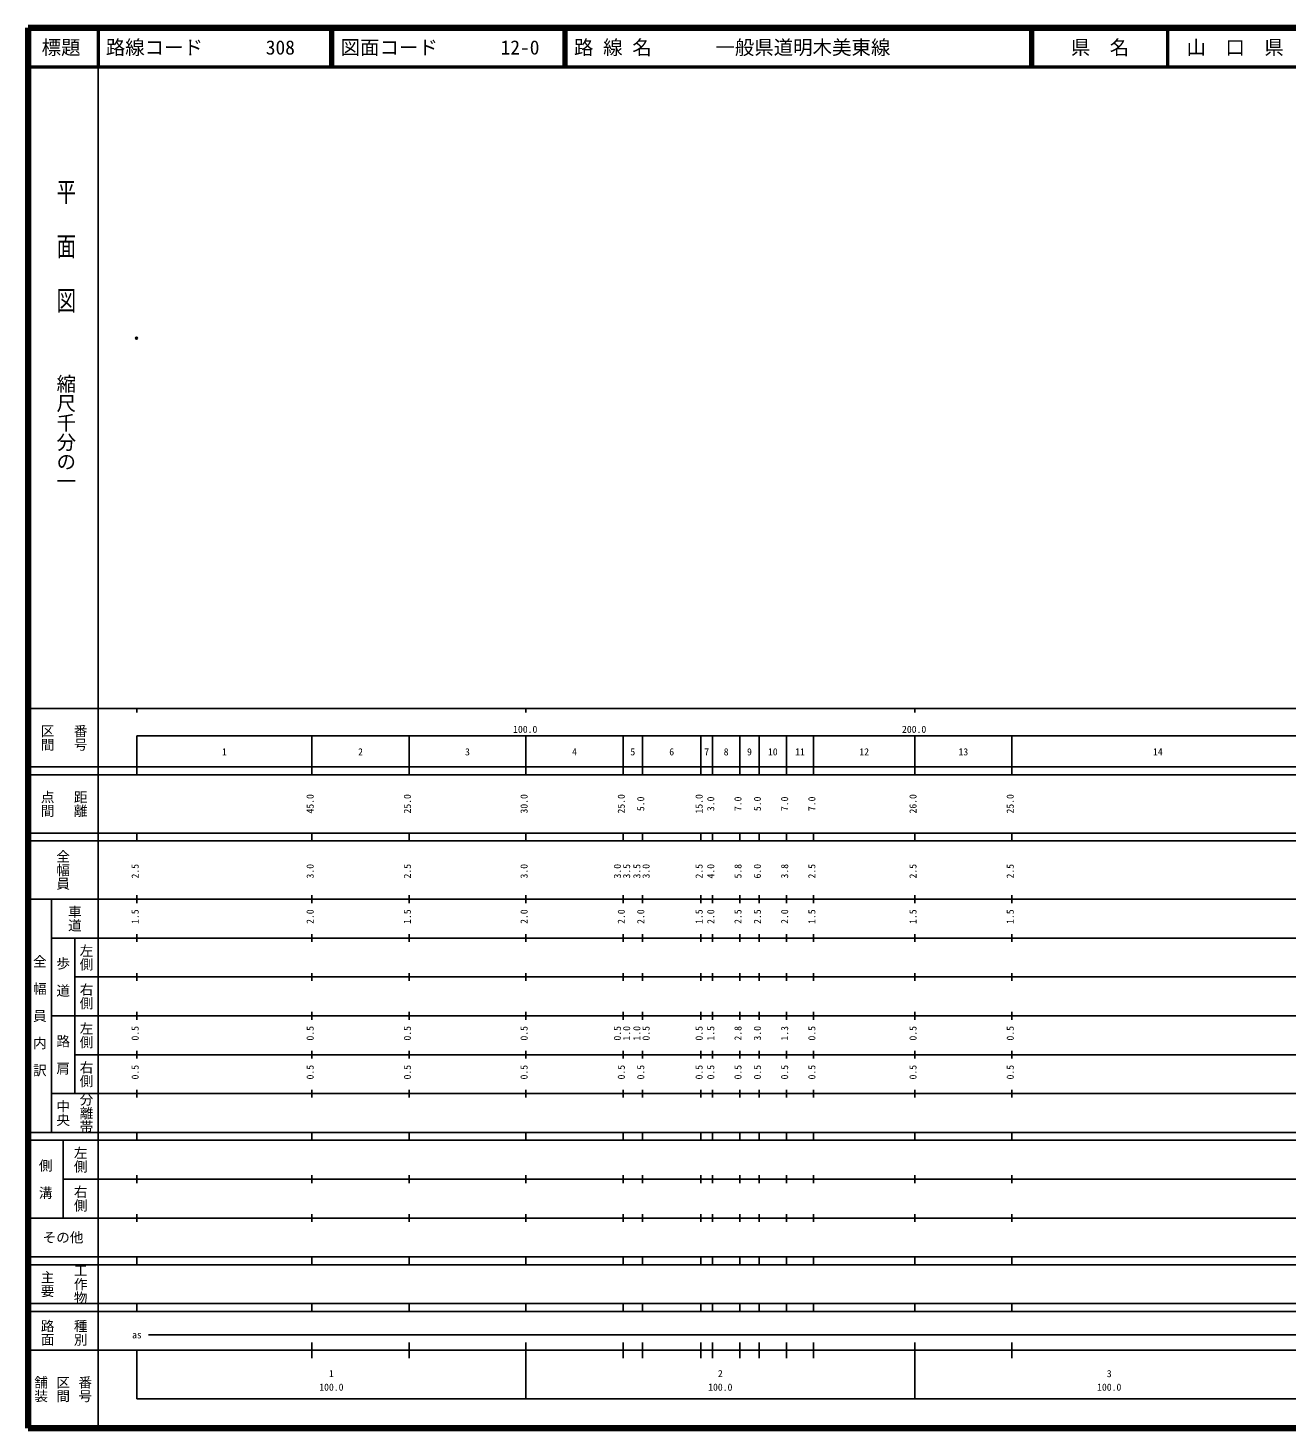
# Model space of a CAD drawing. Units: millimetres on the paper. Extents: x 40 to 680, y 20 to 380.
# Drawn here: x 40 to 363.7, y 20 to 380 of the extents above; entities that cross this region are included whole.
import ezdxf
from ezdxf.enums import TextEntityAlignment as Align

# ---------------------------------------------------------------- set-up
doc = ezdxf.new("R2010")
doc.units = ezdxf.units.MM
doc.header["$PDMODE"] = 32
doc.header["$PDSIZE"] = 0.5
doc.layers.add('M-OTRS', color=6, linetype='Continuous')
doc.layers.add('M-TTL-TXT', color=7, linetype='Continuous')
for name, color, linetype, lineweight in [('M-TTL', 2, 'Continuous', 140), ('M-TTL-BAND', 7, 'Continuous', 25), ('M-TTL-LINE', 7, 'Continuous', 50)]:
    doc.layers.add(name, color=color, linetype=linetype, lineweight=lineweight)
doc.styles.add('@ＭＳ ゴシック', font='')
doc.styles.add('ＭＳ ゴシック', font='')
doc.styles.get('@ＭＳ ゴシック').set_extended_font_data('@MS Gothic')
doc.styles.get('ＭＳ ゴシック').set_extended_font_data('MS Gothic')

msp = doc.modelspace()

# ---------------------------------------------------------------- linework, layer by layer
at = {"layer": 'M-OTRS'}
msp.add_point((67.902, 300.26), dxfattribs=at)
at = {"layer": 'M-TTL'}
for p, q in [((40, 380), (40, 20)), ((680, 380), (40, 380)), ((40, 20), (680, 20))]:
    msp.add_line(p, q, dxfattribs=at)
at = {"layer": 'M-TTL-BAND'}
for p, q in [((58, 370), (58, 20)), ((40, 205), (579, 205)), ((68, 205), (68, 204)), ((168, 205), (168, 204)), ((268, 205), (268, 204)), ((68, 198), (579, 198)), ((68, 198), (68, 188)), ((113, 188), (113, 198)), ((138, 188), (138, 198)), ((168, 188), (168, 198)), ((193, 188), (193, 198)), ((198, 188), (198, 198)), ((213, 188), (213, 198)), ((216, 188), (216, 198)), ((223, 188), (223, 198)), ((228, 188), (228, 198)), ((235, 188), (235, 198)), ((242, 188), (242, 198)), ((268, 188), (268, 198)), ((293, 188), (293, 198)), ((40, 190), (579, 190)), ((40, 188), (579, 188)), ((40, 173), (579, 173)), ((68, 171), (68, 173)), ((113, 171), (113, 173)), ((138, 171), (138, 173)), ((168, 171), (168, 173)), ((193, 171), (193, 173)), ((198, 171), (198, 173)), ((213, 171), (213, 173)), ((216, 171), (216, 173)), ((223, 171), (223, 173)), ((228, 171), (228, 173)), ((235, 171), (235, 173)), ((242, 171), (242, 173)), ((268, 171), (268, 173)), ((293, 171), (293, 173)), ((40, 171), (579, 171)), ((40, 156), (579, 156)), ((46, 96), (46, 156)), ((68, 155), (68, 157)), ((113, 155), (113, 157)), ((138, 155), (138, 157)), ((168, 155), (168, 157)), ((193, 155), (193, 157)), ((198, 155), (198, 157)), ((213, 155), (213, 157)), ((216, 155), (216, 157)), ((223, 155), (223, 157)), ((228, 155), (228, 157)), ((235, 155), (235, 157)), ((242, 155), (242, 157)), ((268, 155), (268, 157)), ((293, 155), (293, 157)), ((46, 146), (579, 146)), ((52, 146), (52, 106)), ((68, 145), (68, 147)), ((113, 145), (113, 147)), ((138, 145), (138, 147)), ((168, 145), (168, 147)), ((193, 145), (193, 147)), ((198, 145), (198, 147)), ((213, 145), (213, 147)), ((216, 145), (216, 147)), ((223, 145), (223, 147)), ((228, 145), (228, 147)), ((235, 145), (235, 147)), ((242, 145), (242, 147)), ((268, 145), (268, 147)), ((293, 145), (293, 147)), ((68, 135), (68, 137)), ((113, 135), (113, 137)), ((138, 135), (138, 137)), ((168, 135), (168, 137)), ((193, 135), (193, 137)), ((198, 135), (198, 137)), ((213, 135), (213, 137)), ((216, 135), (216, 137)), ((223, 135), (223, 137)), ((228, 135), (228, 137)), ((235, 135), (235, 137)), ((242, 135), (242, 137)), ((268, 135), (268, 137)), ((293, 135), (293, 137)), ((52, 136), (579, 136)), ((46, 126), (579, 126)), ((68, 125), (68, 127)), ((113, 125), (113, 127)), ((138, 125), (138, 127)), ((168, 125), (168, 127)), ((193, 125), (193, 127)), ((198, 125), (198, 127)), ((213, 125), (213, 127)), ((216, 125), (216, 127)), ((223, 125), (223, 127)), ((228, 125), (228, 127)), ((235, 125), (235, 127)), ((242, 125), (242, 127)), ((268, 125), (268, 127)), ((293, 125), (293, 127)), ((52, 116), (579, 116)), ((68, 115), (68, 117)), ((113, 115), (113, 117)), ((138, 115), (138, 117)), ((168, 115), (168, 117)), ((193, 115), (193, 117)), ((198, 115), (198, 117)), ((213, 115), (213, 117)), ((216, 115), (216, 117)), ((223, 115), (223, 117)), ((228, 115), (228, 117)), ((235, 115), (235, 117)), ((242, 115), (242, 117)), ((268, 115), (268, 117)), ((293, 115), (293, 117)), ((46, 106), (579, 106)), ((68, 105), (68, 107)), ((113, 105), (113, 107)), ((138, 105), (138, 107)), ((168, 105), (168, 107)), ((193, 105), (193, 107)), ((198, 105), (198, 107)), ((213, 105), (213, 107)), ((216, 105), (216, 107)), ((223, 105), (223, 107)), ((228, 105), (228, 107)), ((235, 105), (235, 107)), ((242, 105), (242, 107)), ((268, 105), (268, 107)), ((293, 105), (293, 107)), ((40, 96), (579, 96)), ((40, 94), (579, 94)), ((49, 94), (49, 74)), ((68, 94), (68, 96)), ((113, 94), (113, 96)), ((138, 94), (138, 96)), ((168, 94), (168, 96)), ((193, 94), (193, 96)), ((198, 94), (198, 96)), ((213, 94), (213, 96)), ((216, 94), (216, 96)), ((223, 94), (223, 96)), ((228, 94), (228, 96)), ((235, 94), (235, 96)), ((242, 94), (242, 96)), ((268, 94), (268, 96)), ((293, 94), (293, 96)), ((49, 84), (579, 84)), ((68, 83), (68, 85)), ((113, 83), (113, 85)), ((138, 83), (138, 85)), ((168, 83), (168, 85)), ((193, 83), (193, 85)), ((198, 83), (198, 85)), ((213, 83), (213, 85)), ((216, 83), (216, 85)), ((223, 83), (223, 85)), ((228, 83), (228, 85)), ((235, 83), (235, 85)), ((242, 83), (242, 85)), ((268, 83), (268, 85)), ((293, 83), (293, 85)), ((40, 74), (579, 74)), ((68, 73), (68, 75)), ((113, 73), (113, 75)), ((138, 73), (138, 75)), ((168, 73), (168, 75)), ((193, 73), (193, 75)), ((198, 73), (198, 75)), ((213, 73), (213, 75)), ((216, 73), (216, 75)), ((223, 73), (223, 75)), ((228, 73), (228, 75)), ((235, 73), (235, 75)), ((242, 73), (242, 75)), ((268, 73), (268, 75)), ((293, 73), (293, 75)), ((40, 64), (579, 64)), ((40, 62), (579, 62)), ((68, 62), (68, 64)), ((113, 62), (113, 64)), ((138, 62), (138, 64)), ((168, 62), (168, 64)), ((193, 62), (193, 64)), ((198, 62), (198, 64)), ((213, 62), (213, 64)), ((216, 62), (216, 64)), ((223, 62), (223, 64)), ((228, 62), (228, 64)), ((235, 62), (235, 64)), ((242, 62), (242, 64)), ((268, 62), (268, 64)), ((293, 62), (293, 64)), ((40, 52), (579, 52)), ((68, 50), (68, 52)), ((113, 50), (113, 52)), ((138, 50), (138, 52)), ((168, 50), (168, 52)), ((193, 50), (193, 52)), ((198, 50), (198, 52)), ((213, 50), (213, 52)), ((216, 50), (216, 52)), ((223, 50), (223, 52)), ((228, 50), (228, 52)), ((235, 50), (235, 52)), ((242, 50), (242, 52)), ((268, 50), (268, 52)), ((293, 50), (293, 52)), ((40, 50), (579, 50)), ((71, 44), (565, 44)), ((40, 40), (579, 40)), ((68, 40), (68, 27.5)), ((113, 38), (113, 42)), ((138, 38), (138, 42)), ((168, 27.5), (168, 42)), ((193, 38), (193, 42)), ((198, 38), (198, 42)), ((213, 38), (213, 42)), ((216, 38), (216, 42)), ((223, 38), (223, 42)), ((228, 38), (228, 42)), ((235, 38), (235, 42)), ((242, 38), (242, 42)), ((268, 27.5), (268, 42)), ((293, 38), (293, 42)), ((68, 27.5), (579, 27.5))]:
    msp.add_line(p, q, dxfattribs=at)
at = {"layer": 'M-TTL-LINE'}
for p, q in [((58, 380), (58, 370)), ((117.75, 380), (117.75, 370)), ((118.25, 380), (118.25, 370)), ((177.75, 380), (177.75, 370)), ((178.25, 380), (178.25, 370)), ((297.75, 380), (297.75, 370)), ((298.25, 380), (298.25, 370)), ((333, 380), (333, 370)), ((40, 370), (680, 370))]:
    msp.add_line(p, q, dxfattribs=at)

# ---------------------------------------------------------------- texts
at = {"layer": 'M-TTL-BAND', "style": '@ＭＳ ゴシック', "width": 1.4}
msp.add_text('平  面  図', height=3.666, rotation=270, dxfattribs=at).set_placement((49.777, 306.475), align=Align.MIDDLE_RIGHT)
at = {"layer": 'M-TTL-BAND', "style": '@ＭＳ ゴシック'}
msp.add_text('縮尺千分の一', height=3.666, rotation=270, dxfattribs=at).set_placement((49.777, 261.03), align=Align.MIDDLE_RIGHT)
for s, p in [('区間', (45, 197.5)), ('番号', (53.5, 197.5)), ('点間', (45, 180.5)), ('距離', (53.5, 180.5)), ('全幅員', (49, 163.5)), ('車道', (52, 151)), ('左側', (55, 141)), ('全\u3000幅\u3000員\u3000内\u3000訳', (43, 126)), ('歩\u3000道', (49, 136)), ('右側', (55, 131)), ('左側', (55, 121)), ('路\u3000肩', (49, 116)), ('右側', (55, 111)), ('分離帯', (55, 101)), ('中央', (49, 101)), ('左側', (53.5, 89)), ('側\u3000溝', (44.5, 84)), ('右側', (53.5, 79)), ('工作物', (53.5, 57)), ('主要', (45, 57)), ('路面', (45, 44.5)), ('種別', (53.5, 44.5)), ('舗装', (43.333, 30)), ('区間', (49, 30)), ('番号', (54.667, 30))]:
    msp.add_text(s, height=2.566, rotation=270, dxfattribs=at).set_placement(p, align=Align.MIDDLE_CENTER)
at = {"layer": 'M-TTL-BAND', "style": 'ＭＳ ゴシック'}
for s, p in [('100.0', (167.844, 198.195)), ('200.0', (267.844, 198.195)), ('1', (90.5, 192.405)), ('2', (125.5, 192.405)), ('3', (153, 192.405)), ('4', (180.5, 192.405)), ('5', (195.5, 192.405)), ('6', (205.5, 192.405)), ('7', (214.5, 192.405)), ('8', (219.5, 192.405)), ('9', (225.5, 192.405)), ('10', (231.5, 192.405)), ('11', (238.5, 192.405)), ('12', (255, 192.405)), ('13', (280.5, 192.405)), ('14', (330.5, 192.405)), ('as', (68, 42.5)), ('1', (118, 32.523)), ('2', (218, 32.523)), ('3', (318, 32.523)), ('100.0', (118, 29.033)), ('100.0', (218, 29.033)), ('100.0', (318, 29.033))]:
    msp.add_text(s, height=1.833, dxfattribs=at).set_placement(p, align=Align.BOTTOM_CENTER)
for s, p in [('45.0', (114, 180.5)), ('25.0', (139, 180.5)), ('30.0', (169, 180.5)), ('25.0', (194, 180.5)), ('5.0', (199, 180.5)), ('15.0', (214, 180.5)), ('3.0', (217, 180.5)), ('7.0', (224, 180.5)), ('5.0', (229, 180.5)), ('7.0', (236, 180.5)), ('7.0', (243, 180.5)), ('26.0', (269, 180.5)), ('25.0', (294, 180.5)), ('2.5', (69, 163.174)), ('3.0', (114, 163.174)), ('2.5', (139, 163.174)), ('3.0', (169, 163.174)), ('3.0', (193, 163.174)), ('3.5', (195.37, 163.174)), ('3.5', (198, 163.174)), ('3.0', (200.37, 163.174)), ('2.5', (214, 163.174)), ('4.0', (217, 163.174)), ('5.8', (224, 163.174)), ('6.0', (229, 163.174)), ('3.8', (236, 163.174)), ('2.5', (243, 163.174)), ('2.5', (269, 163.174)), ('2.5', (294, 163.174)), ('1.5', (69, 151.5)), ('2.0', (114, 151.5)), ('1.5', (139, 151.5)), ('2.0', (169, 151.5)), ('2.0', (194, 151.5)), ('2.0', (199, 151.5)), ('1.5', (214, 151.5)), ('2.0', (217, 151.5)), ('2.5', (224, 151.5)), ('2.5', (229, 151.5)), ('2.0', (236, 151.5)), ('1.5', (243, 151.5)), ('1.5', (269, 151.5)), ('1.5', (294, 151.5)), ('0.5', (69, 121.5)), ('0.5', (114, 121.5)), ('0.5', (139, 121.5)), ('0.5', (169, 121.5)), ('0.5', (193, 121.5)), ('1.0', (195.37, 121.5)), ('1.0', (198, 121.5)), ('0.5', (200.37, 121.5)), ('0.5', (214, 121.5)), ('1.5', (217, 121.5)), ('2.8', (224, 121.5)), ('3.0', (229, 121.5)), ('1.3', (236, 121.5)), ('0.5', (243, 121.5)), ('0.5', (269, 121.5)), ('0.5', (294, 121.5)), ('0.5', (69, 111.5)), ('0.5', (114, 111.5)), ('0.5', (139, 111.5)), ('0.5', (169, 111.5)), ('0.5', (194, 111.5)), ('0.5', (199, 111.5)), ('0.5', (214, 111.5)), ('0.5', (217, 111.5)), ('0.5', (224, 111.5)), ('0.5', (229, 111.5)), ('0.5', (236, 111.5)), ('0.5', (243, 111.5)), ('0.5', (269, 111.5)), ('0.5', (294, 111.5))]:
    msp.add_text(s, height=1.833, rotation=90, dxfattribs=at).set_placement(p, align=Align.BOTTOM_CENTER)
msp.add_text('その他', height=2.566, dxfattribs=at).set_placement((49, 69), align=Align.MIDDLE_CENTER)
at = {"layer": 'M-TTL-TXT', "style": 'ＭＳ ゴシック'}
for s, p in [('標題', (48.5, 375)), ('県\u3000名', (315.625, 375)), ('山\u3000口\u3000県', (350.375, 375))]:
    msp.add_text(s, height=3.666, dxfattribs=at).set_placement(p, align=Align.MIDDLE_CENTER)
for s, p in [('路線コード', (60, 375)), ('308', (101.142, 375)), ('図面コード', (120.38, 375)), ('12-0', (161.521, 375)), ('路 線 名', (180.38, 375)), ('一般県道明木美東線', (216.734, 375))]:
    msp.add_text(s, height=3.666, dxfattribs=at).set_placement(p, align=Align.MIDDLE_LEFT)

doc.saveas('drawing.dxf')
